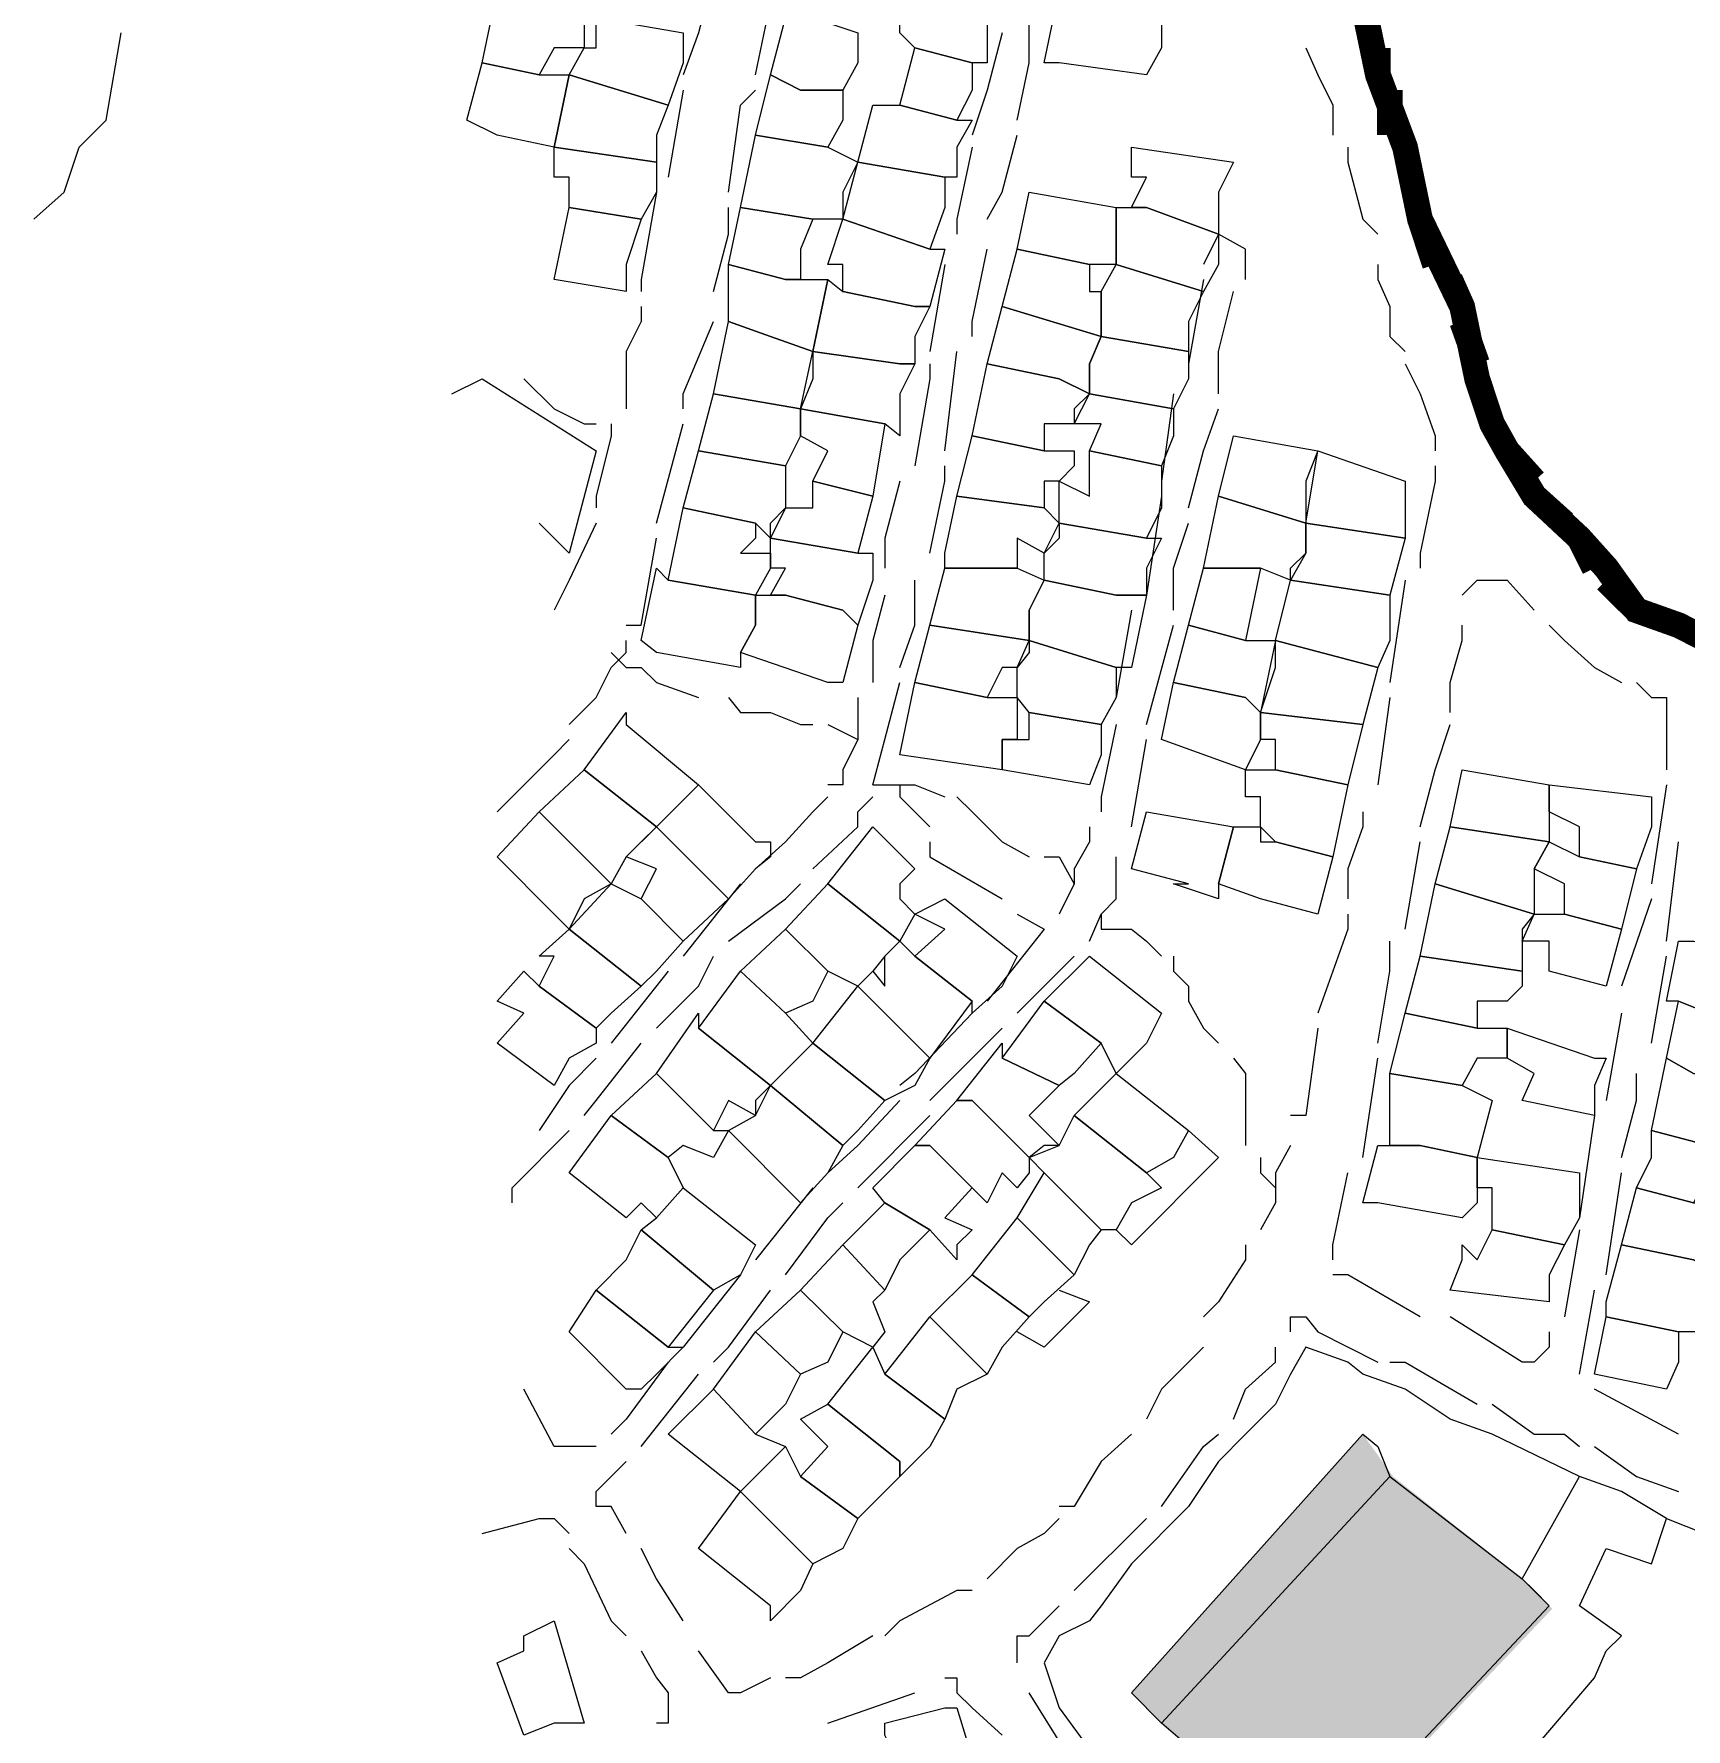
# Model space of a CAD drawing. Header units: millimetres. Extents: x -3588 to 75209, y -3737 to 38254.
# Drawn here: x 17987.9 to 18143, y 32929.8 to 33088.9 of the extents above; entities that cross this region are included whole.
import ezdxf

# ---------------------------------------------------------------- set-up
doc = ezdxf.new("R2010")
doc.units = ezdxf.units.MM
doc.layers.add('H', color=250, linetype='Continuous')
doc.layers.add('P', color=253, linetype='Continuous')

msp = doc.modelspace()

# ---------------------------------------------------------------- hatches: boundary and pattern name
at = {"layer": 'H', "linetype": 'Continuous'}
for points in [[(18112.662, 32957.45), (18115.479, 32953.497), (18093.746, 32930.339), (18090.929, 32933.172), (18112.662, 32957.45), (18112.662, 32957.45)], [(18127.625, 32943.894), (18130.442, 32941.078), (18108.709, 32918.208), (18105.876, 32919.617), (18103.348, 32922.161), (18101.923, 32923.57), (18093.746, 32930.339), (18115.479, 32953.497), (18127.625, 32943.894), (18127.625, 32943.894)]]:
    msp.add_hatch(color=256, dxfattribs=at).paths.add_polyline_path(points)

# ---------------------------------------------------------------- linework, layer by layer
at = {"layer": 'P'}
for points in [[(18051.688, 33094.361), (18050.279, 33089), (18048.855, 33085.047)], [(18077.374, 33090.408), (18077.374, 33086.167), (18075.965, 33086.167), (18070.604, 33087.576), (18069.18, 33089), (18069.18, 33091.817), (18067.772, 33091.817), (18069.18, 33094.361), (18077.374, 33092.937), (18078.782, 33092.937), (18077.374, 33090.408)], [(18039.541, 33089), (18039.541, 33087.576), (18036.724, 33087.576), (18035.316, 33085.047), (18029.955, 33086.167), (18031.363, 33092.937), (18039.541, 33090.408), (18039.541, 33089)], [(18055.641, 33085.047), (18057.049, 33091.817), (18057.049, 33092.937)], [(18093.746, 33087.576), (18092.337, 33085.047), (18084.143, 33086.167), (18082.735, 33086.167), (18084.143, 33092.937), (18085.552, 33092.937), (18093.746, 33090.408), (18093.746, 33087.576)], [(18112.662, 33091.817), (18114.07, 33085.047), (18116.615, 33078.262), (18118.023, 33071.492), (18121.976, 33063.298), (18123.384, 33056.529), (18124.793, 33052.288), (18126.201, 33049.759), (18128.746, 33045.518), (18132.987, 33041.565), (18135.515, 33038.748), (18138.348, 33034.795), (18142.301, 33033.387), (18145.117, 33031.963)], [(18048.855, 33086.167), (18047.447, 33082.214), (18038.133, 33085.047), (18039.541, 33087.576), (18040.677, 33087.576), (18040.677, 33090.408), (18048.855, 33089), (18048.855, 33086.167)], [(18065.227, 33086.167), (18063.819, 33083.623), (18059.866, 33083.623), (18057.049, 33085.047), (18058.457, 33090.408), (18061.002, 33090.408), (18065.227, 33089), (18065.227, 33086.167)], [(18080.19, 33080.806), (18081.327, 33086.167), (18081.327, 33090.408)], [(17987.881, 33071.492), (17990.714, 33074.037), (17992.122, 33078.262), (17994.667, 33080.806), (17996.075, 33089)], [(18075.965, 33083.623), (18074.541, 33080.806), (18069.18, 33082.214), (18070.604, 33087.576), (18075.965, 33086.167), (18075.965, 33083.623)], [(18078.782, 33089), (18077.374, 33083.623), (18075.965, 33079.398)], [(18107.301, 33087.576), (18108.421, 33085.047), (18109.829, 33082.214), (18109.829, 33079.398)], [(18036.724, 33085.047), (18038.133, 33085.047), (18036.724, 33078.262), (18031.363, 33079.398), (18028.53, 33080.806), (18029.955, 33086.167), (18035.316, 33085.047), (18036.724, 33085.047)], [(18046.327, 33079.398), (18046.327, 33076.853), (18036.724, 33078.262), (18038.133, 33085.047), (18047.447, 33082.214), (18046.327, 33079.398)], [(18063.819, 33080.806), (18062.41, 33078.262), (18055.641, 33079.398), (18057.049, 33085.047), (18059.866, 33083.623), (18063.819, 33083.623), (18063.819, 33080.806)], [(18048.855, 33083.623), (18047.447, 33075.445)], [(18053.096, 33074.037), (18054.216, 33082.214), (18055.641, 33083.623)], [(18074.541, 33078.262), (18074.541, 33075.445), (18073.421, 33075.445), (18065.227, 33076.853), (18066.651, 33082.214), (18069.18, 33082.214), (18074.541, 33080.806), (18075.965, 33080.806), (18074.541, 33078.262)], [(18046.327, 33074.037), (18044.902, 33071.492), (18038.133, 33072.612), (18038.133, 33075.445), (18036.724, 33075.445), (18036.724, 33078.262), (18046.327, 33076.853), (18046.327, 33074.037)], [(18063.819, 33074.037), (18063.819, 33071.492), (18061.002, 33071.492), (18054.216, 33072.612), (18055.641, 33079.398), (18062.41, 33078.262), (18065.227, 33076.853), (18063.819, 33074.037)], [(18075.965, 33078.262), (18074.541, 33071.492), (18074.541, 33070.084)], [(18077.374, 33071.492), (18078.782, 33074.037), (18080.19, 33079.398)], [(18099.107, 33074.037), (18099.107, 33070.084), (18092.337, 33072.612), (18090.929, 33072.612), (18092.337, 33075.445), (18090.929, 33075.445), (18090.929, 33078.262), (18100.515, 33076.853), (18099.107, 33074.037)], [(18111.254, 33078.262), (18111.254, 33076.853), (18112.662, 33071.492), (18114.07, 33070.084)], [(18073.421, 33072.612), (18072.012, 33068.675), (18063.819, 33071.492), (18065.227, 33076.853), (18073.421, 33075.445), (18073.421, 33072.612)], [(18046.327, 33074.037), (18044.902, 33065.843), (18044.902, 33064.722)], [(18089.505, 33070.084), (18089.505, 33067.251), (18086.976, 33067.251), (18080.19, 33068.675), (18081.327, 33074.037), (18089.505, 33072.612), (18089.505, 33070.084)], [(18043.494, 33067.251), (18043.494, 33064.722), (18036.724, 33065.843), (18038.133, 33072.612), (18044.902, 33071.492), (18043.494, 33067.251)], [(18051.688, 33064.722), (18053.096, 33070.084), (18053.096, 33072.612)], [(18059.866, 33068.675), (18059.866, 33065.843), (18058.457, 33065.843), (18053.096, 33067.251), (18054.216, 33072.612), (18061.002, 33071.492), (18059.866, 33068.675)], [(18099.107, 33067.251), (18097.698, 33064.722), (18089.505, 33067.251), (18089.505, 33072.612), (18090.929, 33072.612), (18092.337, 33072.612), (18099.107, 33070.084), (18099.107, 33067.251)], [(18072.012, 33063.298), (18070.604, 33063.298), (18063.819, 33064.722), (18063.819, 33067.251), (18062.41, 33067.251), (18063.819, 33071.492), (18072.012, 33068.675), (18073.421, 33068.675), (18072.012, 33063.298)], [(18101.651, 33065.843), (18101.651, 33068.675), (18099.107, 33070.084), (18097.698, 33067.251)], [(18075.965, 33060.481), (18075.965, 33061.89), (18077.374, 33068.675)], [(18086.976, 33065.843), (18086.976, 33064.722), (18088.096, 33064.722), (18088.096, 33060.481), (18078.782, 33063.298), (18080.19, 33068.675), (18086.976, 33067.251), (18086.976, 33065.843)], [(18059.866, 33065.843), (18062.41, 33065.843), (18061.002, 33059.073), (18057.049, 33060.481), (18053.096, 33061.89), (18053.096, 33067.251), (18058.457, 33065.843), (18059.866, 33065.843)], [(18073.421, 33067.251), (18072.012, 33059.073)], [(18096.29, 33061.89), (18096.29, 33059.073), (18088.096, 33060.481), (18088.096, 33064.722), (18089.505, 33067.251), (18097.698, 33064.722), (18096.29, 33061.89)], [(18114.07, 33067.251), (18114.07, 33065.843), (18115.191, 33063.298), (18115.191, 33061.89), (18115.191, 33060.481), (18116.615, 33059.073)], [(18070.604, 33060.481), (18070.604, 33057.937), (18069.18, 33057.937), (18061.002, 33059.073), (18062.41, 33065.843), (18063.819, 33064.722), (18070.604, 33063.298), (18072.012, 33063.298), (18070.604, 33060.481)], [(18097.698, 33065.843), (18096.29, 33057.937)], [(18099.107, 33055.12), (18099.107, 33059.073), (18100.515, 33064.722)], [(18044.902, 33063.298), (18044.902, 33061.89), (18043.494, 33059.073), (18043.494, 33053.712)], [(18077.374, 33057.937), (18078.782, 33063.298), (18088.096, 33060.481), (18086.976, 33057.937), (18086.976, 33055.12), (18084.143, 33056.529), (18077.374, 33057.937)], [(18048.855, 33053.712), (18048.855, 33055.12), (18051.688, 33061.89)], [(18061.002, 33056.529), (18059.866, 33053.712), (18051.688, 33055.12), (18053.096, 33061.89), (18057.049, 33060.481), (18061.002, 33059.073), (18061.002, 33056.529)], [(18096.29, 33056.529), (18094.866, 33053.712), (18086.976, 33055.12), (18086.976, 33057.937), (18088.096, 33060.481), (18096.29, 33059.073), (18096.29, 33056.529)], [(18069.18, 33055.12), (18069.18, 33051.167), (18067.772, 33052.288), (18059.866, 33053.712), (18061.002, 33059.073), (18069.18, 33057.937), (18070.604, 33057.937), (18069.18, 33055.12)], [(18073.421, 33049.759), (18074.541, 33059.073)], [(18072.012, 33057.937), (18072.012, 33056.529), (18070.604, 33048.351)], [(18085.552, 33053.712), (18085.552, 33052.288), (18082.735, 33052.288), (18082.735, 33049.759), (18075.965, 33051.167), (18077.374, 33057.937), (18084.143, 33056.529), (18086.976, 33055.12), (18085.552, 33053.712)], [(18116.615, 33057.937), (18118.023, 33055.12), (18119.431, 33051.167), (18119.431, 33049.759)], [(18027.122, 33055.12), (18029.955, 33056.529), (18040.677, 33049.759), (18038.133, 33040.157), (18035.316, 33042.973)], [(18033.892, 33056.529), (18036.724, 33053.712), (18039.541, 33052.288), (18040.677, 33052.288)], [(18059.866, 33052.288), (18059.866, 33051.167), (18058.457, 33048.351), (18050.279, 33049.759), (18051.688, 33055.12), (18059.866, 33053.712), (18059.866, 33052.288)], [(18094.866, 33051.167), (18093.746, 33048.351), (18086.976, 33049.759), (18088.096, 33052.288), (18085.552, 33052.288), (18086.976, 33055.12), (18094.866, 33053.712), (18094.866, 33051.167)], [(18094.866, 33055.12), (18093.746, 33046.926)], [(18059.866, 33052.288), (18059.866, 33053.712), (18067.772, 33052.288), (18066.651, 33045.518), (18061.002, 33046.926), (18062.41, 33049.759), (18059.866, 33051.167), (18059.866, 33052.288)], [(18096.29, 33044.398), (18097.698, 33049.759), (18099.107, 33053.712)], [(18042.086, 33052.288), (18042.086, 33051.167), (18040.677, 33045.518), (18040.677, 33044.398)], [(18046.327, 33042.973), (18048.855, 33052.288)], [(18085.552, 33048.351), (18084.143, 33046.926), (18082.735, 33046.926), (18082.735, 33044.398), (18074.541, 33045.518), (18075.965, 33051.167), (18082.735, 33049.759), (18085.552, 33049.759), (18085.552, 33048.351)], [(18107.301, 33046.926), (18107.301, 33042.973), (18099.107, 33045.518), (18100.515, 33051.167), (18108.421, 33049.759), (18107.301, 33046.926)], [(18058.457, 33046.926), (18058.457, 33044.398), (18057.049, 33041.565), (18055.641, 33042.973), (18048.855, 33044.398), (18050.279, 33049.759), (18058.457, 33048.351), (18058.457, 33046.926)], [(18093.746, 33044.398), (18092.337, 33041.565), (18084.143, 33042.973), (18084.143, 33046.926), (18086.976, 33045.518), (18086.976, 33049.759), (18093.746, 33048.351), (18093.746, 33044.398)], [(18116.615, 33046.926), (18116.615, 33045.518), (18116.615, 33041.565), (18107.301, 33042.973), (18108.421, 33049.759), (18116.615, 33046.926)], [(18072.012, 33040.157), (18073.421, 33046.926), (18073.421, 33048.351)], [(18119.431, 33048.351), (18119.431, 33046.926), (18118.023, 33040.157), (18118.023, 33038.748)], [(18057.049, 33042.973), (18058.457, 33044.398), (18061.002, 33044.398), (18061.002, 33046.926), (18066.651, 33045.518), (18065.227, 33040.157), (18057.049, 33041.565), (18057.049, 33042.973)], [(18069.18, 33046.926), (18067.772, 33041.565), (18067.772, 33038.748)], [(18084.143, 33041.565), (18082.735, 33040.157), (18080.19, 33041.565), (18080.19, 33038.748), (18073.421, 33038.748), (18073.421, 33040.157), (18074.541, 33045.518), (18082.735, 33044.398), (18084.143, 33042.973), (18084.143, 33041.565)], [(18093.746, 33045.518), (18092.337, 33036.204)], [(18107.301, 33041.565), (18107.301, 33040.157), (18105.876, 33037.612), (18103.06, 33038.748), (18097.698, 33038.748), (18099.107, 33045.518), (18107.301, 33042.973), (18107.301, 33041.565)], [(18055.641, 33041.565), (18054.216, 33040.157), (18057.049, 33040.157), (18057.049, 33038.748), (18055.641, 33036.204), (18047.447, 33037.612), (18048.855, 33044.398), (18055.641, 33042.973), (18055.641, 33041.565)], [(18040.677, 33042.973), (18038.133, 33037.612), (18036.724, 33034.795)], [(18043.494, 33033.387), (18044.902, 33033.387), (18046.327, 33041.565)], [(18066.651, 33037.612), (18065.227, 33033.387), (18063.819, 33034.795), (18058.457, 33036.204), (18057.049, 33036.204), (18058.457, 33038.748), (18057.049, 33038.748), (18057.049, 33040.157), (18057.049, 33041.565), (18065.227, 33040.157), (18066.651, 33040.157), (18066.651, 33037.612)], [(18092.337, 33038.748), (18092.337, 33036.204), (18090.929, 33036.204), (18089.505, 33036.204), (18082.735, 33037.612), (18082.735, 33040.157), (18084.143, 33042.973), (18092.337, 33041.565), (18093.746, 33041.565), (18092.337, 33038.748)], [(18094.866, 33034.795), (18094.866, 33038.748), (18096.29, 33042.973)], [(18105.876, 33038.748), (18107.301, 33040.157), (18107.301, 33042.973), (18116.615, 33041.565), (18115.191, 33036.204), (18105.876, 33037.612), (18105.876, 33038.748)], [(18054.216, 33030.843), (18054.216, 33029.434), (18046.327, 33030.843), (18044.902, 33031.963), (18046.327, 33038.748), (18047.447, 33037.612), (18055.641, 33036.204), (18055.641, 33033.387), (18054.216, 33030.843)], [(18080.19, 33038.748), (18082.735, 33037.612), (18081.327, 33034.795), (18081.327, 33031.963), (18072.012, 33033.387), (18073.421, 33038.748), (18080.19, 33038.748)], [(18100.515, 33038.748), (18103.06, 33038.748), (18101.651, 33031.963), (18096.29, 33033.387), (18097.698, 33038.748), (18100.515, 33038.748)], [(18069.18, 33029.434), (18070.604, 33033.387), (18070.604, 33037.612)], [(18081.327, 33033.387), (18081.327, 33034.795), (18082.735, 33037.612), (18089.505, 33036.204), (18090.929, 33036.204), (18092.337, 33036.204), (18090.929, 33029.434), (18089.505, 33029.434), (18081.327, 33031.963), (18081.327, 33033.387)], [(18115.191, 33031.963), (18114.07, 33029.434), (18104.468, 33031.963), (18105.876, 33037.612), (18115.191, 33036.204), (18115.191, 33031.963)], [(18116.615, 33037.612), (18115.191, 33028.026)], [(18121.976, 33036.204), (18123.384, 33037.612), (18124.793, 33037.612), (18126.201, 33037.612), (18128.746, 33034.795)], [(18063.819, 33028.026), (18062.41, 33028.026), (18054.216, 33030.843), (18055.641, 33033.387), (18055.641, 33036.204), (18057.049, 33036.204), (18058.457, 33036.204), (18063.819, 33034.795), (18065.227, 33033.387), (18063.819, 33028.026)], [(18067.772, 33036.204), (18066.651, 33031.963), (18066.651, 33028.026)], [(18090.929, 33034.795), (18089.505, 33026.602)], [(18038.133, 33024.073), (18040.677, 33026.602), (18042.086, 33029.434), (18043.494, 33030.843), (18043.494, 33031.963)], [(18081.327, 33030.843), (18080.19, 33029.434), (18078.782, 33029.434), (18077.374, 33026.602), (18070.604, 33028.026), (18072.012, 33033.387), (18081.327, 33031.963), (18081.327, 33030.843)], [(18089.505, 33026.602), (18088.096, 33024.073), (18081.327, 33025.193), (18080.19, 33026.602), (18080.19, 33029.434), (18081.327, 33031.963), (18089.505, 33029.434), (18089.505, 33026.602)], [(18092.337, 33024.073), (18094.866, 33033.387)], [(18101.651, 33031.963), (18104.468, 33031.963), (18103.06, 33025.193), (18101.651, 33026.602), (18094.866, 33028.026), (18096.29, 33033.387), (18101.651, 33031.963)], [(18104.468, 33029.434), (18104.468, 33031.963), (18114.07, 33029.434), (18112.662, 33024.073), (18103.06, 33025.193), (18104.468, 33029.434)], [(18120.84, 33025.193), (18120.84, 33028.026), (18121.976, 33031.963), (18121.976, 33033.387)], [(18130.154, 33033.387), (18131.578, 33031.963), (18134.395, 33029.434), (18136.94, 33028.026)], [(18042.086, 33030.843), (18043.494, 33029.434), (18044.902, 33029.434), (18046.327, 33028.026), (18050.279, 33026.602)], [(18066.651, 33018.424), (18067.772, 33022.649), (18069.18, 33028.026)], [(18077.374, 33026.602), (18080.19, 33026.602), (18080.19, 33022.649), (18078.782, 33022.649), (18078.782, 33019.832), (18069.18, 33021.24), (18070.604, 33028.026), (18077.374, 33026.602)], [(18103.06, 33024.073), (18103.06, 33022.649), (18101.651, 33019.832), (18093.746, 33022.649), (18094.866, 33028.026), (18101.651, 33026.602), (18103.06, 33025.193), (18103.06, 33024.073)], [(18138.348, 33028.026), (18139.756, 33026.602), (18141.165, 33026.602), (18141.165, 33024.073), (18141.165, 33021.24), (18141.165, 33019.832)], [(18053.096, 33026.602), (18054.216, 33025.193), (18057.049, 33025.193), (18059.866, 33024.073), (18061.002, 33024.073)], [(18065.227, 33026.602), (18065.227, 33025.193), (18065.227, 33022.649), (18063.819, 33019.832), (18063.819, 33018.424), (18062.41, 33018.424)], [(18115.191, 33026.602), (18114.07, 33018.424)], [(18039.541, 33019.832), (18043.494, 33025.193), (18043.494, 33024.073), (18050.279, 33018.424), (18046.327, 33014.471), (18039.541, 33019.832)], [(18062.41, 33024.073), (18065.227, 33022.649)], [(18088.096, 33021.24), (18086.976, 33018.424), (18078.782, 33019.832), (18078.782, 33022.649), (18080.19, 33022.649), (18081.327, 33022.649), (18081.327, 33025.193), (18088.096, 33024.073), (18088.096, 33021.24)], [(18089.505, 33024.073), (18088.096, 33017.287), (18088.096, 33015.879)], [(18112.662, 33024.073), (18111.254, 33018.424), (18104.468, 33019.832), (18104.468, 33022.649), (18103.06, 33022.649), (18103.06, 33025.193), (18112.662, 33024.073)], [(18118.023, 33014.471), (18119.431, 33019.832), (18120.84, 33024.073)], [(18031.363, 33015.879), (18036.724, 33021.24), (18038.133, 33022.649)], [(18090.929, 33014.471), (18092.337, 33022.649)], [(18044.902, 33013.062), (18043.494, 33011.638), (18042.086, 33009.11), (18035.316, 33015.879), (18039.541, 33019.832), (18046.327, 33014.471), (18044.902, 33013.062)], [(18104.468, 33019.832), (18111.254, 33018.424), (18109.829, 33011.638), (18104.468, 33013.062), (18103.06, 33014.471), (18103.06, 33017.287), (18101.651, 33017.287), (18101.651, 33019.832), (18104.468, 33019.832)], [(18130.154, 33017.287), (18130.154, 33015.879), (18130.154, 33013.062), (18120.84, 33014.471), (18121.976, 33019.832), (18130.154, 33018.424), (18130.154, 33017.287)], [(18055.641, 33010.518), (18053.096, 33007.701), (18051.688, 33009.11), (18046.327, 33014.471), (18050.279, 33018.424), (18055.641, 33013.062), (18057.049, 33013.062), (18057.049, 33011.638), (18055.641, 33010.518)], [(18066.651, 33018.424), (18069.18, 33018.424)], [(18069.18, 33018.424), (18070.604, 33018.424), (18073.421, 33017.287)], [(18069.18, 33018.424), (18069.18, 33017.287), (18070.604, 33015.879), (18072.012, 33014.471)], [(18139.756, 33014.471), (18138.348, 33010.518), (18132.987, 33011.638), (18132.987, 33014.471), (18130.154, 33015.879), (18130.154, 33018.424), (18139.756, 33017.287), (18139.756, 33014.471)], [(18141.165, 33018.424), (18139.756, 33009.11)], [(18062.41, 33017.287), (18061.002, 33015.879), (18058.457, 33013.062), (18055.641, 33010.518)], [(18061.002, 33010.518), (18065.227, 33014.471), (18065.227, 33015.879), (18066.651, 33017.287)], [(18074.541, 33017.287), (18075.965, 33015.879), (18077.374, 33014.471), (18078.782, 33013.062), (18081.327, 33011.638)], [(18039.541, 33007.701), (18038.133, 33004.869), (18036.724, 33006.277), (18031.363, 33011.638), (18035.316, 33015.879), (18042.086, 33009.11), (18039.541, 33007.701)], [(18048.855, 33003.748), (18044.902, 33007.701), (18046.327, 33010.518), (18043.494, 33011.638), (18046.327, 33014.471), (18051.688, 33009.11), (18053.096, 33007.701), (18048.855, 33003.748)], [(18069.18, 33009.11), (18069.18, 33007.701), (18070.604, 33006.277), (18069.18, 33003.748), (18062.41, 33009.11), (18066.651, 33014.471), (18070.604, 33010.518), (18069.18, 33009.11)], [(18086.976, 33014.471), (18086.976, 33013.062), (18085.552, 33010.518), (18085.552, 33009.11), (18084.143, 33006.277)], [(18099.107, 33009.11), (18099.107, 33007.701), (18094.866, 33009.11), (18096.29, 33009.11), (18090.929, 33010.518), (18092.337, 33015.879), (18100.515, 33014.471), (18099.107, 33009.11)], [(18103.06, 33013.062), (18104.468, 33013.062), (18109.829, 33011.638), (18108.421, 33006.277), (18103.06, 33007.701), (18099.107, 33009.11), (18100.515, 33014.471), (18103.06, 33014.471), (18103.06, 33013.062)], [(18112.662, 33015.879), (18112.662, 33014.471), (18111.254, 33010.518), (18111.254, 33007.701)], [(18128.746, 33010.518), (18128.746, 33006.277), (18119.431, 33009.11), (18120.84, 33014.471), (18130.154, 33013.062), (18128.746, 33010.518)], [(18072.012, 33013.062), (18072.012, 33011.638), (18078.782, 33007.701)], [(18116.615, 33004.869), (18118.023, 33013.062)], [(18132.987, 33011.638), (18138.348, 33010.518), (18136.94, 33004.869), (18131.578, 33006.277), (18131.578, 33009.11), (18128.746, 33010.518), (18130.154, 33013.062), (18132.987, 33011.638)], [(18141.165, 33003.748), (18142.301, 33013.062)], [(18082.735, 33011.638), (18084.143, 33011.638), (18085.552, 33009.11)], [(18086.976, 33003.748), (18088.096, 33006.277), (18089.505, 33007.701), (18089.505, 33010.518), (18089.505, 33011.638)], [(18046.327, 33000.916), (18044.902, 32999.507), (18038.133, 33004.869), (18042.086, 33009.11), (18044.902, 33007.701), (18048.855, 33003.748), (18046.327, 33000.916)], [(18054.216, 33009.11), (18048.855, 33002.324)], [(18053.096, 33003.748), (18058.457, 33007.701), (18059.866, 33009.11)], [(18067.772, 33002.324), (18066.651, 33000.916), (18065.227, 32999.507), (18062.41, 33000.916), (18058.457, 33004.869), (18062.41, 33009.11), (18069.18, 33003.748), (18067.772, 33002.324)], [(18127.625, 33004.869), (18127.625, 33003.748), (18127.625, 33000.916), (18118.023, 33002.324), (18119.431, 33009.11), (18128.746, 33006.277), (18127.625, 33004.869)], [(18078.782, 32999.507), (18075.965, 32996.963), (18075.965, 32998.099), (18070.604, 33002.324), (18073.421, 33004.869), (18070.604, 33006.277), (18073.421, 33007.701), (18080.19, 33002.324), (18078.782, 32999.507)], [(18139.756, 33007.701), (18136.94, 32999.507)], [(18042.086, 32996.963), (18040.677, 32995.554), (18035.316, 32999.507), (18036.724, 33002.324), (18035.316, 33002.324), (18038.133, 33004.869), (18044.902, 32999.507), (18042.086, 32996.963)], [(18061.002, 32998.099), (18058.457, 32996.963), (18054.216, 33000.916), (18058.457, 33004.869), (18062.41, 33000.916), (18061.002, 32998.099)], [(18082.735, 33004.869), (18077.374, 32998.099)], [(18080.19, 33006.277), (18082.735, 33004.869)], [(18088.096, 33006.277), (18088.096, 33004.869), (18090.929, 33004.869), (18092.337, 33003.748), (18093.746, 33002.324)], [(18111.254, 33006.277), (18111.254, 33004.869), (18108.421, 32996.963)], [(18131.578, 33006.277), (18136.94, 33004.869), (18135.515, 32999.507), (18130.154, 33000.916), (18130.154, 33003.748), (18127.625, 33003.748), (18128.746, 33006.277), (18131.578, 33006.277)], [(18070.604, 33002.324), (18075.965, 32998.099), (18072.012, 32992.738), (18065.227, 32999.507), (18066.651, 33000.916), (18067.772, 32999.507), (18067.772, 33000.916), (18067.772, 33002.324), (18069.18, 33003.748), (18070.604, 33002.324)], [(18114.07, 32994.146), (18115.191, 33000.916), (18115.191, 33003.748)], [(18151.903, 32999.507), (18150.479, 32996.963), (18145.117, 32996.963), (18142.301, 32998.099), (18141.165, 32998.099), (18142.301, 33003.748), (18143.709, 33003.748), (18149.07, 33002.324), (18151.903, 33002.324), (18151.903, 32999.507)], [(18046.327, 32995.554), (18050.279, 32999.507), (18051.688, 33002.324)], [(18080.19, 32996.963), (18085.552, 33002.324)], [(18092.337, 32994.146), (18089.505, 32991.313), (18088.096, 32994.146), (18082.735, 32998.099), (18086.976, 33002.324), (18093.746, 32996.963), (18092.337, 32994.146)], [(18094.866, 33002.324), (18094.866, 33000.916), (18096.29, 32999.507), (18096.29, 32998.099), (18097.698, 32995.554), (18099.107, 32994.146)], [(18127.625, 32999.507), (18126.201, 32998.099), (18123.384, 32998.099), (18123.384, 32995.554), (18116.615, 32996.963), (18118.023, 33002.324), (18127.625, 33000.916), (18127.625, 32999.507)], [(18139.756, 32994.146), (18141.165, 33002.324)], [(18038.133, 32992.738), (18036.724, 32990.193), (18031.363, 32994.146), (18033.892, 32996.963), (18031.363, 32998.099), (18033.892, 33000.916), (18035.316, 32999.507), (18040.677, 32995.554), (18040.677, 32994.146), (18038.133, 32992.738)], [(18047.447, 33000.916), (18042.086, 32994.146)], [(18058.457, 32996.963), (18061.002, 32994.146), (18057.049, 32990.193), (18050.279, 32995.554), (18054.216, 33000.916), (18058.457, 32996.963)], [(18070.604, 32990.193), (18067.772, 32988.785), (18061.002, 32994.146), (18065.227, 32999.507), (18072.012, 32992.738), (18070.604, 32990.193)], [(18055.641, 32988.785), (18055.641, 32987.376), (18053.096, 32988.785), (18051.688, 32985.952), (18046.327, 32991.313), (18050.279, 32996.963), (18050.279, 32995.554), (18057.049, 32990.193), (18055.641, 32988.785)], [(18075.965, 32996.963), (18070.604, 32991.313), (18069.18, 32990.193)], [(18085.552, 32991.313), (18084.143, 32990.193), (18078.782, 32992.738), (18082.735, 32998.099), (18088.096, 32994.146), (18085.552, 32991.313)], [(18123.384, 32995.554), (18126.201, 32995.554), (18126.201, 32992.738), (18123.384, 32992.738), (18121.976, 32990.193), (18115.191, 32991.313), (18116.615, 32996.963), (18123.384, 32995.554)], [(18136.94, 32996.963), (18135.515, 32988.785)], [(18150.479, 32992.738), (18150.479, 32990.193), (18143.709, 32991.313), (18141.165, 32992.738), (18142.301, 32998.099), (18145.117, 32996.963), (18150.479, 32996.963), (18150.479, 32992.738)], [(18072.012, 32988.785), (18075.965, 32992.738), (18078.782, 32995.554)], [(18108.421, 32995.554), (18107.301, 32987.376), (18105.876, 32987.376)], [(18134.395, 32990.193), (18134.395, 32987.376), (18127.625, 32988.785), (18128.746, 32991.313), (18126.201, 32992.738), (18126.201, 32995.554), (18134.395, 32992.738), (18135.515, 32992.738), (18134.395, 32990.193)], [(18039.541, 32987.376), (18040.677, 32988.785), (18044.902, 32994.146)], [(18065.227, 32985.952), (18063.819, 32984.544), (18057.049, 32990.193), (18061.002, 32994.146), (18067.772, 32988.785), (18065.227, 32985.952)], [(18082.735, 32984.544), (18081.327, 32983.424), (18075.965, 32988.785), (18074.541, 32988.785), (18078.782, 32994.146), (18078.782, 32992.738), (18084.143, 32990.193), (18081.327, 32987.376), (18084.143, 32984.544), (18082.735, 32984.544)], [(18040.677, 32992.738), (18038.133, 32990.193), (18035.316, 32985.952)], [(18100.515, 32992.738), (18101.651, 32991.313), (18101.651, 32988.785), (18101.651, 32985.952), (18101.651, 32984.544)], [(18112.662, 32983.424), (18114.07, 32992.738)], [(18143.709, 32991.313), (18150.479, 32990.193), (18149.07, 32984.544), (18145.117, 32984.544), (18139.756, 32985.952), (18141.165, 32992.738), (18143.709, 32991.313)], [(18051.688, 32985.952), (18053.096, 32985.952), (18051.688, 32983.424), (18048.855, 32984.544), (18047.447, 32983.424), (18042.086, 32987.376), (18046.327, 32991.313), (18051.688, 32985.952)], [(18094.866, 32983.424), (18092.337, 32981.999), (18085.552, 32987.376), (18089.505, 32991.313), (18096.29, 32985.952), (18094.866, 32983.424)], [(18121.976, 32990.193), (18124.793, 32988.785), (18123.384, 32983.424), (18118.023, 32984.544), (18115.191, 32984.544), (18115.191, 32991.313), (18121.976, 32990.193)], [(18136.94, 32983.424), (18138.348, 32988.785), (18138.348, 32991.313)], [(18062.41, 32981.999), (18059.866, 32979.183), (18053.096, 32985.952), (18055.641, 32987.376), (18057.049, 32990.193), (18063.819, 32984.544), (18062.41, 32981.999)], [(18047.447, 32983.424), (18048.855, 32980.591), (18046.327, 32977.774), (18044.902, 32979.183), (18043.494, 32977.774), (18038.133, 32981.999), (18042.086, 32987.376), (18047.447, 32983.424)], [(18069.18, 32988.785), (18065.227, 32984.544), (18062.41, 32981.999)], [(18065.227, 32980.591), (18072.012, 32987.376)], [(18081.327, 32981.999), (18080.19, 32980.591), (18078.782, 32981.999), (18077.374, 32979.183), (18075.965, 32980.591), (18072.012, 32984.544), (18070.604, 32984.544), (18074.541, 32988.785), (18075.965, 32988.785), (18081.327, 32983.424), (18081.327, 32981.999)], [(18090.929, 32979.183), (18089.505, 32976.638), (18088.096, 32976.638), (18082.735, 32981.999), (18081.327, 32983.424), (18084.143, 32984.544), (18085.552, 32987.376), (18092.337, 32981.999), (18093.746, 32980.591), (18090.929, 32979.183)], [(18134.395, 32987.376), (18132.987, 32977.774)], [(18032.771, 32979.183), (18032.771, 32980.591), (18038.133, 32985.952)], [(18096.29, 32985.952), (18099.107, 32983.424), (18090.929, 32975.23), (18089.505, 32976.638)], [(18145.117, 32981.999), (18143.709, 32979.183), (18138.348, 32980.591), (18139.756, 32983.424), (18139.756, 32985.952), (18145.117, 32984.544), (18145.117, 32981.999)], [(18074.541, 32975.23), (18074.541, 32973.821), (18072.012, 32976.638), (18067.772, 32979.183), (18066.651, 32980.591), (18070.604, 32984.544), (18072.012, 32984.544), (18075.965, 32980.591), (18073.421, 32977.774), (18075.965, 32976.638), (18074.541, 32975.23)], [(18105.876, 32984.544), (18104.468, 32981.999), (18104.468, 32979.183), (18103.06, 32976.638)], [(18123.384, 32979.183), (18121.976, 32977.774), (18114.07, 32979.183), (18112.662, 32979.183), (18114.07, 32984.544), (18115.191, 32984.544), (18118.023, 32984.544), (18123.384, 32983.424), (18123.384, 32980.591), (18123.384, 32979.183)], [(18103.06, 32983.424), (18103.06, 32981.999), (18104.468, 32980.591)], [(18132.987, 32977.774), (18131.578, 32975.23), (18124.793, 32976.638), (18124.793, 32980.591), (18123.384, 32980.591), (18123.384, 32983.424), (18132.987, 32981.999), (18132.987, 32977.774)], [(18086.976, 32975.23), (18085.552, 32972.413), (18080.19, 32977.774), (18082.735, 32981.999), (18088.096, 32976.638), (18086.976, 32975.23)], [(18109.829, 32973.821), (18109.829, 32975.23), (18111.254, 32981.999)], [(18135.515, 32972.413), (18136.94, 32981.999)], [(18054.216, 32972.413), (18051.688, 32970.989), (18044.902, 32976.638), (18046.327, 32977.774), (18048.855, 32980.591), (18055.641, 32975.23), (18054.216, 32972.413)], [(18061.002, 32980.591), (18055.641, 32973.821)], [(18143.709, 32973.821), (18136.94, 32975.23), (18138.348, 32980.591), (18143.709, 32979.183), (18147.95, 32979.183), (18146.526, 32975.23), (18146.526, 32973.821), (18146.526, 32972.413), (18143.709, 32973.821)], [(18058.457, 32972.413), (18062.41, 32977.774), (18063.819, 32979.183)], [(18069.18, 32973.821), (18067.772, 32970.989), (18063.819, 32975.23), (18067.772, 32979.183), (18072.012, 32976.638), (18069.18, 32973.821)], [(18082.735, 32969.868), (18081.327, 32968.46), (18075.965, 32972.413), (18080.19, 32977.774), (18085.552, 32972.413), (18082.735, 32969.868)], [(18043.494, 32973.821), (18044.902, 32976.638), (18051.688, 32970.989), (18047.447, 32965.627), (18040.677, 32970.989), (18043.494, 32973.821)], [(18130.154, 32972.413), (18130.154, 32969.868), (18120.84, 32970.989), (18121.976, 32973.821), (18121.976, 32975.23), (18123.384, 32973.821), (18124.793, 32976.638), (18131.578, 32975.23), (18130.154, 32972.413)], [(18132.987, 32976.638), (18131.578, 32968.46)], [(18066.651, 32965.627), (18063.819, 32967.052), (18059.866, 32970.989), (18063.819, 32975.23), (18067.772, 32970.989), (18066.651, 32969.868), (18067.772, 32967.052), (18066.651, 32965.627)], [(18101.651, 32975.23), (18101.651, 32973.821), (18099.107, 32969.868), (18097.698, 32968.46)], [(18145.117, 32968.46), (18145.117, 32967.052), (18142.301, 32967.052), (18135.515, 32968.46), (18135.515, 32969.868), (18136.94, 32975.23), (18143.709, 32973.821), (18146.526, 32972.413), (18145.117, 32968.46)], [(18054.216, 32972.413), (18048.855, 32965.627)], [(18078.782, 32965.627), (18077.374, 32963.099), (18072.012, 32968.46), (18075.965, 32972.413), (18081.327, 32968.46), (18078.782, 32965.627)], [(18118.023, 32968.46), (18111.254, 32972.413), (18109.829, 32972.413)], [(18046.327, 32963.099), (18044.902, 32961.675), (18043.494, 32961.675), (18038.133, 32967.052), (18040.677, 32970.989), (18047.447, 32965.627), (18048.855, 32965.627), (18046.327, 32963.099)], [(18051.688, 32964.219), (18053.096, 32965.627), (18057.049, 32970.989)], [(18062.41, 32964.219), (18059.866, 32963.099), (18055.641, 32967.052), (18059.866, 32970.989), (18063.819, 32967.052), (18062.41, 32964.219)], [(18084.143, 32970.989), (18086.976, 32969.868), (18082.735, 32965.627), (18080.19, 32967.052)], [(18132.987, 32963.099), (18134.395, 32970.989)], [(18074.541, 32961.675), (18073.421, 32958.858), (18067.772, 32963.099), (18072.012, 32968.46), (18077.374, 32963.099), (18074.541, 32961.675)], [(18105.876, 32967.052), (18105.876, 32968.46), (18107.301, 32968.46), (18108.421, 32967.052), (18114.07, 32964.219)], [(18127.625, 32964.219), (18120.84, 32968.46)], [(18142.301, 32964.219), (18141.165, 32961.675), (18134.395, 32963.099), (18135.515, 32968.46), (18142.301, 32967.052), (18142.301, 32964.219)], [(18058.457, 32960.266), (18055.641, 32957.45), (18051.688, 32961.675), (18055.641, 32967.052), (18059.866, 32963.099), (18058.457, 32960.266)], [(18130.154, 32967.052), (18130.154, 32965.627), (18128.746, 32964.219), (18127.625, 32964.219)], [(18072.012, 32956.313), (18069.18, 32953.497), (18069.18, 32954.905), (18062.41, 32960.266), (18066.651, 32965.627), (18067.772, 32963.099), (18073.421, 32958.858), (18072.012, 32956.313)], [(18132.987, 32953.497), (18124.793, 32957.45), (18120.84, 32958.858), (18116.615, 32961.675), (18112.662, 32963.099), (18111.254, 32964.219), (18107.301, 32965.627), (18105.876, 32963.099), (18104.468, 32960.266), (18101.651, 32957.45), (18099.107, 32954.905), (18096.29, 32950.664), (18090.929, 32945.303), (18088.096, 32941.35), (18086.976, 32939.941), (18084.143, 32938.533), (18082.735, 32935.989), (18084.143, 32931.764), (18088.096, 32926.402), (18094.866, 32915.664), (18096.29, 32912.847)], [(18097.698, 32965.627), (18096.29, 32964.219), (18093.746, 32961.675), (18092.337, 32958.858)], [(18100.515, 32958.858), (18101.651, 32961.675), (18104.468, 32964.219), (18104.468, 32965.627)], [(18047.447, 32964.219), (18043.494, 32958.858), (18042.086, 32957.45)], [(18115.191, 32964.219), (18116.615, 32964.219), (18123.384, 32960.266)], [(18044.902, 32956.313), (18050.279, 32963.099)], [(18040.677, 32956.313), (18039.541, 32956.313), (18038.133, 32956.313), (18036.724, 32956.313), (18033.892, 32961.675)], [(18055.641, 32957.45), (18058.457, 32956.313), (18054.216, 32952.088), (18047.447, 32957.45), (18051.688, 32961.675), (18055.641, 32957.45)], [(18067.772, 32952.088), (18065.227, 32949.544), (18059.866, 32953.497), (18062.41, 32956.313), (18059.866, 32958.858), (18062.41, 32960.266), (18069.18, 32954.905), (18069.18, 32953.497), (18067.772, 32952.088)], [(18124.793, 32960.266), (18128.746, 32957.45), (18131.578, 32957.45), (18132.987, 32956.313)], [(18142.301, 32957.45), (18134.395, 32961.675)], [(18090.929, 32957.45), (18088.096, 32954.905), (18085.552, 32950.664), (18084.143, 32950.664)], [(18114.07, 32956.313), (18115.191, 32953.497), (18093.746, 32930.339), (18090.929, 32933.172), (18112.662, 32957.45), (18114.07, 32956.313)], [(18093.746, 32950.664), (18097.698, 32956.313), (18099.107, 32957.45)], [(18063.819, 32946.727), (18061.002, 32945.303), (18054.216, 32952.088), (18058.457, 32956.313), (18059.866, 32953.497), (18065.227, 32949.544), (18063.819, 32946.727)], [(18134.395, 32956.313), (18138.348, 32953.497), (18142.301, 32952.088)], [(18043.494, 32948.135), (18042.086, 32950.664), (18040.677, 32950.664), (18040.677, 32952.088), (18043.494, 32954.905)], [(18128.746, 32942.774), (18130.154, 32941.35), (18108.421, 32918.208), (18105.876, 32919.617), (18103.06, 32922.449), (18101.651, 32923.57), (18093.746, 32930.339), (18115.191, 32953.497), (18127.625, 32943.894), (18128.746, 32942.774)], [(18096.29, 32912.847), (18099.107, 32914.256), (18105.876, 32919.617), (18108.421, 32918.208), (18130.154, 32941.35), (18127.625, 32943.894), (18132.987, 32953.497)], [(18141.165, 32949.544), (18136.94, 32952.088), (18132.987, 32953.497)], [(18059.866, 32942.774), (18057.049, 32939.941), (18057.049, 32941.35), (18050.279, 32946.727), (18054.216, 32952.088), (18061.002, 32945.303), (18059.866, 32942.774)], [(18029.955, 32948.135), (18035.316, 32949.544), (18036.724, 32949.544), (18038.133, 32948.135)], [(18084.143, 32949.544), (18082.735, 32948.135), (18080.19, 32946.727), (18077.374, 32943.894)], [(18085.552, 32942.774), (18092.337, 32949.544)], [(18126.201, 32924.978), (18134.395, 32934.58), (18135.515, 32937.125), (18136.94, 32938.533), (18132.987, 32941.35), (18135.515, 32946.727), (18139.756, 32945.303), (18141.165, 32949.544), (18151.903, 32945.303)], [(18038.133, 32946.727), (18039.541, 32945.303), (18042.086, 32939.941), (18043.494, 32938.533)], [(18048.855, 32939.941), (18046.327, 32943.894), (18044.902, 32946.727)], [(18075.965, 32942.774), (18074.541, 32942.774), (18069.18, 32939.941), (18067.772, 32938.533)], [(18080.19, 32935.989), (18080.19, 32937.125), (18080.19, 32938.533), (18081.327, 32938.533), (18082.735, 32939.941), (18084.143, 32941.35)], [(18036.724, 32930.339), (18033.892, 32929.219), (18031.363, 32935.989), (18033.892, 32937.125), (18033.892, 32938.533), (18036.724, 32939.941), (18039.541, 32930.339), (18036.724, 32930.339)], [(18066.651, 32938.533), (18062.41, 32935.989), (18059.866, 32934.58), (18058.457, 32934.58)], [(18044.902, 32937.125), (18046.327, 32934.58), (18047.447, 32933.172), (18047.447, 32931.764), (18047.447, 32930.339), (18046.327, 32930.339)], [(18057.049, 32934.58), (18054.216, 32933.172), (18053.096, 32933.172), (18050.279, 32937.125)], [(18073.421, 32934.58), (18074.541, 32934.58), (18074.541, 32933.172), (18075.965, 32931.764), (18078.782, 32929.219)], [(18062.41, 32930.339), (18070.604, 32933.172)], [(18067.772, 32929.219), (18067.772, 32930.339), (18073.421, 32931.764), (18074.541, 32931.764), (18077.374, 32922.449), (18075.965, 32922.449), (18073.421, 32922.449), (18073.421, 32924.978), (18070.604, 32923.57), (18067.772, 32929.219)], [(18085.552, 32926.402), (18081.327, 32933.172)]]:
    msp.add_lwpolyline(points, dxfattribs=at)
for points, const_width in [([(18112.662, 33091.817), (18114.07, 33085.047), (18116.615, 33078.262), (18118.023, 33071.492), (18121.976, 33063.298), (18123.384, 33056.529), (18124.793, 33052.288), (18126.201, 33049.759), (18128.746, 33045.518), (18132.987, 33041.565), (18135.515, 33038.748), (18138.348, 33034.795), (18142.301, 33033.387), (18145.117, 33031.963)], 2.417), ([(18112.662, 33091.817), (18114.07, 33085.047), (18116.615, 33078.262), (18118.023, 33071.492), (18121.976, 33063.298), (18123.384, 33056.529), (18124.793, 33052.288), (18126.201, 33049.759), (18128.746, 33045.518), (18132.987, 33041.565), (18135.515, 33038.748), (18138.348, 33034.795), (18142.301, 33033.387), (18145.117, 33031.963)], 1.2), ([(18114.07, 33087.576), (18114.07, 33085.047)], 2.417), ([(18115.191, 33083.623), (18115.191, 33079.398)], 2.417), ([(18116.615, 33078.262), (18118.023, 33071.492), (18119.431, 33067.251)], 2.417), ([(18120.84, 33065.843), (18121.976, 33063.298)], 2.417), ([(18121.976, 33061.89), (18123.384, 33057.937)], 2.417), ([(18123.384, 33056.529), (18124.793, 33052.288), (18126.201, 33049.759), (18128.746, 33046.926)], 2.417), ([(18128.746, 33045.518), (18131.578, 33042.973)], 2.417), ([(18132.987, 33041.565), (18134.395, 33038.748)], 2.417), ([(18135.515, 33037.612), (18138.348, 33034.795), (18142.301, 33033.387), (18145.117, 33031.963)], 2.417)]:
    msp.add_lwpolyline(points, dxfattribs=dict(at, const_width=const_width))

doc.saveas('drawing.dxf')
